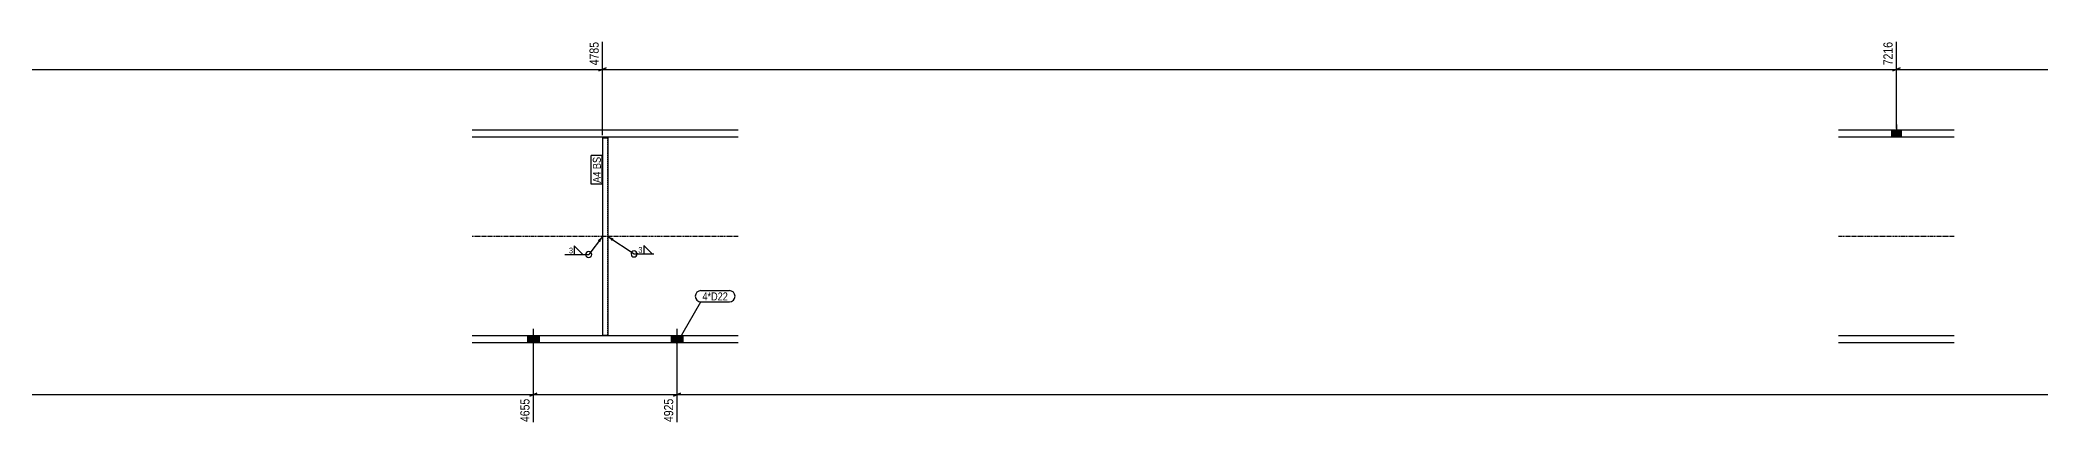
# Model space of a CAD drawing. Header units: millimetres. Extents: x 108 to 51700, y 7 to 4887.
# Drawn here: x 40490 to 44248, y 18 to 739 of the extents above; entities that cross this region are included whole.
import ezdxf

# ---------------------------------------------------------------- set-up
doc = ezdxf.new("R2010")
doc.units = ezdxf.units.MM
doc.linetypes.add('DXK_LINE_DOT2', pattern=[3.9198, 1.9599, -1.9599])
doc.linetypes.add('DXK_LINE_DOT3', pattern=[5.9187, 2.979, -0.9799, 0.9799, -0.9799])
for name, color, linetype in [('MÅLSÆTNING', 7, 'Continuous'), ('STÅL', 7, 'Continuous'), ('TEKST', 7, 'Continuous')]:
    doc.layers.add(name, color=color, linetype=linetype)
doc.styles.add('Arial Narrow', font='ARIALN.TTF', dxfattribs={"height": 0.2})

msp = doc.modelspace()

# ---------------------------------------------------------------- hatches: boundary and pattern name
at = {"layer": 'STÅL', "linetype": 'Continuous'}
for points in [[(43969.1, 556.8), (43987.1, 556.8), (43987.1, 570.3), (43969.1, 570.3)], [(41428, 183.8), (41406, 183.8), (41406, 170.3), (41428, 170.3)], [(41428, 183.8), (41406, 183.8), (41406, 170.3), (41428, 170.3)], [(41698, 183.8), (41676, 183.8), (41676, 170.3), (41698, 170.3)], [(41698, 183.8), (41676, 183.8), (41676, 170.3), (41698, 170.3)]]:
    msp.add_hatch(color=96, dxfattribs=at).paths.add_polyline_path(points)
at = {"layer": 'TEKST', "linetype": 'Continuous'}
for points in [[(41538, 363.1), (41547.1, 370.3), (41542.5, 359.7)], [(41564.9, 361.7), (41557, 370.3), (41568, 366.4)]]:
    msp.add_hatch(color=3, dxfattribs=at).paths.add_polyline_path(points)

# ---------------------------------------------------------------- linework, layer by layer
at = {"layer": 'MÅLSÆTNING', "color": 7, "linetype": 'Continuous'}
for p, q in [((41547, 560.3), (41547, 735.7)), ((41547, 560.3), (41547, 735.7)), ((43978.1, 573), (43978.1, 735.7)), ((43978.1, 573), (43978.1, 735.7)), ((36761.9, 684.1), (41547, 684.1)), ((41553.8, 686.8), (41540.3, 681.4)), ((41540.3, 681.4), (41553.8, 686.8)), ((41547, 684.1), (43978.1, 684.1)), ((43984.9, 686.8), (43971.4, 681.4)), ((43971.4, 681.4), (43984.9, 686.8)), ((43978.1, 684.1), (44378.1, 684.1)), ((41417, 150.8), (41417, 21.8)), ((41417, 150.8), (41417, 21.8)), ((41687, 150.8), (41687, 21.8)), ((41687, 150.8), (41687, 21.8)), ((41423.8, 76), (41410.3, 70.6)), ((41410.3, 70.6), (41423.8, 76)), ((41693.8, 76), (41680.3, 70.6)), ((41680.3, 70.6), (41693.8, 76)), ((36806.9, 73.3), (41417, 73.3)), ((41417, 73.3), (41687, 73.3)), ((41687, 73.3), (46454.6, 73.3))]:
    msp.add_line(p, q, dxfattribs=at)
at = {"layer": 'STÅL', "color": 2, "linetype": 'Continuous'}
for p, q in [((41302, 570.3), (41802, 570.3)), ((43869.1, 570.3), (44086.7, 570.3)), ((41802, 556.8), (41302, 556.8)), ((41547.1, 555.8), (41547.1, 184.8)), ((41547.1, 555.8), (41557.1, 555.8)), ((41557.1, 555.8), (41557.1, 184.8)), ((44086.7, 556.8), (43869.1, 556.8)), ((41802, 183.8), (41302, 183.8)), ((41802, 170.3), (41302, 170.3)), ((41547.1, 184.8), (41557.1, 184.8)), ((44086.7, 183.8), (43869.1, 183.8)), ((44086.7, 170.3), (43869.1, 170.3))]:
    msp.add_line(p, q, dxfattribs=at)
at = {"layer": 'STÅL', "color": 96, "linetype": 'Continuous'}
for p, q in [((43969.1, 570.3), (43969.1, 556.8)), ((43978.1, 580.3), (43978.1, 556.8)), ((43987.1, 570.3), (43987.1, 556.8)), ((41417, 196.8), (41417, 123.8)), ((41417, 196.8), (41417, 123.8)), ((41687, 196.8), (41687, 123.8)), ((41687, 196.8), (41687, 123.8)), ((41406, 183.8), (41406, 170.3)), ((41406, 183.8), (41406, 170.3)), ((41428, 183.8), (41428, 170.3)), ((41428, 183.8), (41428, 170.3)), ((41676, 183.8), (41676, 170.3)), ((41676, 183.8), (41676, 170.3)), ((41698, 183.8), (41698, 170.3)), ((41698, 183.8), (41698, 170.3))]:
    msp.add_line(p, q, dxfattribs=at)
at = {"layer": 'STÅL', "color": 7, "linetype": 'DXK_LINE_DOT2'}
for p, q in [((41547, 555.8), (41547, 190.9)), ((41557, 555.8), (41547, 555.8)), ((41557, 184.8), (41557, 555.8)), ((41547, 190.9), (41547, 184.8)), ((41547, 184.8), (41557, 184.8))]:
    msp.add_line(p, q, dxfattribs=at)
at = {"layer": 'STÅL', "color": 7, "linetype": 'DXK_LINE_DOT3'}
for p, q in [((41802, 370.3), (41302, 370.3)), ((44086.7, 370.3), (43869.1, 370.3))]:
    msp.add_line(p, q, dxfattribs=at)
at = {"layer": 'TEKST', "color": 3, "linetype": 'Continuous'}
msp.add_line((41547.1, 370.3), (41521.1, 336.4), dxfattribs=at)
for start, end in [(90, 270), (270, 90)]:
    msp.add_arc((41521.1, 336.4), 5.62, start, end, dxfattribs=at)

# ---------------------------------------------------------------- wipeouts: each hides what was drawn before it
at = {"color": 0}
for points in [[(41491.6, 337.7), (41491.6, 350.8), (41483, 350.8), (41483, 337.7)], [(41782.7, 250.2), (41782.7, 265.9), (41734.7, 265.9), (41734.7, 250.2)]]:
    msp.add_wipeout(points, dxfattribs=at).dxf.layer = 'TEKST'

# ---------------------------------------------------------------- next in the draw order: linework, layer by layer
at = {"layer": 'TEKST', "color": 3, "linetype": 'Continuous'}
for p, q in [((41510, 336.4), (41493.9, 352.5)), ((41493.9, 352.5), (41493.9, 336.4)), ((41476, 336.4), (41521.1, 336.4)), ((41493.9, 336.4), (41510, 336.4))]:
    msp.add_line(p, q, dxfattribs=at)

# ---------------------------------------------------------------- next in the draw order: texts
at = {"layer": 'TEKST', "color": 3, "style": 'Arial Narrow'}
msp.add_text('3', height=10.7, dxfattribs=at).set_placement((41483.9, 338.6))

# ---------------------------------------------------------------- next in the draw order: wipeouts: each hides what was drawn before it
at = {"color": 0, "linetype": 'Continuous'}
for points in [[(41543.4, 739.3), (41518.2, 739.3), (41518.2, 688.2), (41543.4, 688.2)], [(43974.5, 739.3), (43949.3, 739.3), (43949.3, 688.2), (43974.5, 688.2)], [(41413.4, 69.2), (41388.2, 69.2), (41388.2, 18.2), (41413.4, 18.2)], [(41683.4, 69.2), (41658.2, 69.2), (41658.2, 18.2), (41683.4, 18.2)]]:
    msp.add_wipeout(points, dxfattribs=at).dxf.layer = 'MÅLSÆTNING'
at = {"color": 0}
for points in [[(41543.9, 492.1), (41528.2, 492.1), (41528.2, 471), (41543.9, 471)], [(41622, 338.9), (41622, 351.9), (41613.4, 351.9), (41613.4, 338.9)], [(41782.7, 250.2), (41782.7, 265.9), (41734.7, 265.9), (41734.7, 250.2)]]:
    msp.add_wipeout(points, dxfattribs=at).dxf.layer = 'TEKST'

# ---------------------------------------------------------------- next in the draw order: linework, layer by layer
at = {"layer": 'TEKST', "color": 3, "linetype": 'Continuous'}
for p, q in [((41557, 370.3), (41606.4, 337.5)), ((41640.4, 337.5), (41624.4, 353.6)), ((41624.4, 353.6), (41624.4, 337.5)), ((41606.4, 337.5), (41643.6, 337.5)), ((41624.4, 337.5), (41640.4, 337.5))]:
    msp.add_line(p, q, dxfattribs=at)
at = {"layer": 'TEKST', "color": 7, "linetype": 'Continuous'}
for p, q in [((41732, 268.6), (41785.4, 268.6)), ((41687, 169.5), (41732, 247.5)), ((41732, 247.5), (41785.4, 247.5))]:
    msp.add_line(p, q, dxfattribs=at)
at = {"layer": 'TEKST', "color": 3, "linetype": 'Continuous'}
for start, end in [(90, 270), (270, 90)]:
    msp.add_arc((41606.4, 337.5), 5.62, start, end, dxfattribs=at)
at = {"layer": 'TEKST', "color": 7, "linetype": 'Continuous'}
for centre, start, end in [((41732, 258.1), 90, 270), ((41785.4, 258.1), 270, 90)]:
    msp.add_arc(centre, 10.6, start, end, dxfattribs=at)

# ---------------------------------------------------------------- next in the draw order: texts
at = {"layer": 'MÅLSÆTNING', "color": 3, "linetype": 'Continuous', "style": 'Arial Narrow'}
for s, p in [('4785', (41539.8, 691.8)), ('7216', (43970.9, 691.8)), ('4655', (41409.8, 21.8)), ('4925', (41679.8, 21.8))]:
    msp.add_text(s, height=17.18, rotation=90.0002, dxfattribs=at).set_placement(p)
at = {"layer": 'TEKST', "color": 3, "style": 'Arial Narrow'}
for s, height, p in [('3', 10.7, (41614.3, 339.8)), ('4*D22', 15.03, (41734.7, 250.2))]:
    msp.add_text(s, height=height, dxfattribs=at).set_placement(p)

# ---------------------------------------------------------------- next in the draw order: wipeouts: each hides what was drawn before it
at = {"color": 0}
msp.add_wipeout([(41543.9, 492.1), (41528.2, 492.1), (41528.2, 471), (41543.9, 471)], dxfattribs=at).dxf.layer = 'TEKST'

# ---------------------------------------------------------------- next in the draw order: linework, layer by layer
at = {"layer": 'TEKST', "color": 7, "linetype": 'Continuous'}
msp.add_line((41546.6, 468.3), (41525.5, 468.3), dxfattribs=at)

# ---------------------------------------------------------------- next in the draw order: wipeouts: each hides what was drawn before it
at = {"color": 0}
msp.add_wipeout([(41543.9, 519.8), (41528.2, 519.8), (41528.2, 496.8), (41543.9, 496.8)], dxfattribs=at).dxf.layer = 'TEKST'

# ---------------------------------------------------------------- next in the draw order: wipeouts: each hides what was drawn before it
msp.add_wipeout([(41543.9, 519.8), (41528.2, 519.8), (41528.2, 496.8), (41543.9, 496.8)], dxfattribs=at).dxf.layer = 'TEKST'

# ---------------------------------------------------------------- next in the draw order: linework, layer by layer
at = {"layer": 'TEKST', "color": 7, "linetype": 'Continuous'}
for p, q in [((41525.5, 468.3), (41525.5, 522.5)), ((41546.6, 522.5), (41525.5, 522.5)), ((41546.6, 468.3), (41546.6, 522.5))]:
    msp.add_line(p, q, dxfattribs=at)

# ---------------------------------------------------------------- next in the draw order: texts
at = {"layer": 'TEKST', "color": 3, "style": 'Arial Narrow'}
for s, p in [('BS', (41543.9, 496.8)), ('A4', (41543.9, 471))]:
    msp.add_text(s, height=15.03, rotation=90.0002, dxfattribs=at).set_placement(p)

doc.saveas('drawing.dxf')
